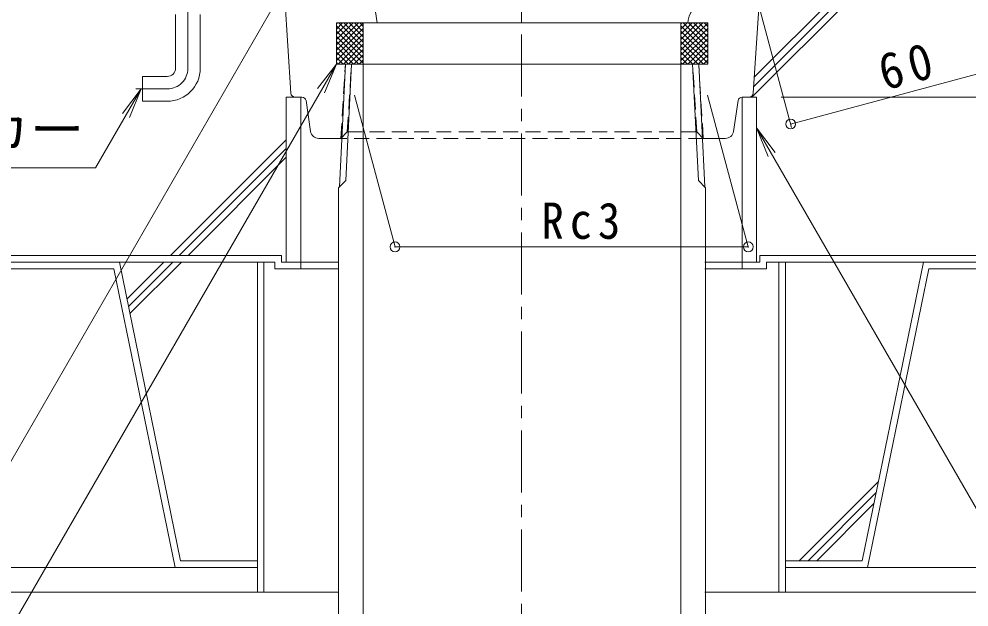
# Model space of a CAD drawing. Units: millimetres, scale not verified. Extents: x -594 to 839, y -582 to 573.
# Drawn here: x -371.3 to -141.1, y -311 to -168.5 of the extents above; entities that cross this region are included whole.
import ezdxf
from ezdxf.enums import TextEntityAlignment as Align

# ---------------------------------------------------------------- set-up
doc = ezdxf.new("R2010")
doc.units = ezdxf.units.MM
doc.header["$LTSCALE"] = 3
doc.header["$PDMODE"] = 32
doc.header["$PDSIZE"] = 2.4
doc.linetypes.add('CHAIN1', pattern=[8, 5, -1, 1, -1])
doc.linetypes.add('DASHED1', pattern=[1.8, 1.2, -0.6])
for name, color, linetype, lineweight in [('0-0_通り芯', 3, 'Continuous', 9), ('0-3_建具', 4, 'Continuous', 9), ('0-4_その他', 7, 'Continuous', 9), ('0-5_寸法', 7, 'Continuous', 9), ('0-6_ハッチ', 6, 'Continuous', 9), ('0-8_041', 2, 'Continuous', 9), ('0-9_051', 2, 'DASHED1', 9), ('0-B_062', 1, 'Continuous', 5), ('0-C_084', 5, 'Continuous', 5), ('0-F_092', 6, 'Continuous', 9)]:
    doc.layers.add(name, color=color, linetype=linetype, lineweight=lineweight)
doc.styles.add('ＭＳ ゴシック', font='')
doc.styles.get('ＭＳ ゴシック').set_extended_font_data('MS Gothic')

msp = doc.modelspace()

# ---------------------------------------------------------------- linework, layer by layer
at = {"layer": '0-0_通り芯', "linetype": 'CHAIN1'}
for p, q in [((-249.56, 19.73), (-249.56, -465.886)), ((-330.4, -180.442), (-330.4, -154.442)), ((-335.4, -185.442), (-343.001, -185.442))]:
    msp.add_line(p, q, dxfattribs=at)
at = {"layer": '0-0_通り芯'}
for p, q in [((-286.277, -157.301), (-284.543, -169.442)), ((-307.17, -159.901), (-305.46, -186.506)), ((-193.34, -186.506), (-191.63, -159.901)), ((-333.4, -180.442), (-333.4, -167.442)), ((-327.4, -180.442), (-327.4, -167.442)), ((-294.4, -169.442), (-249.4, -169.442)), ((-204.4, -169.442), (-249.4, -169.442)), ((-209.122, -168.774), (-209.233, -169.442)), ((-209.122, -168.774), (-209.233, -169.442)), ((-209.122, -168.774), (-209.233, -169.442)), ((-341.4, -182.442), (-341.4, -188.442)), ((-335.4, -182.442), (-341.4, -182.442)), ((-335.4, -188.442), (-341.4, -188.442)), ((-302.761, -187.442), (-304.462, -187.442)), ((-300.656, -195.739), (-301.772, -188.294)), ((-198.145, -195.739), (-197.028, -188.294)), ((-194.338, -187.442), (-196.039, -187.442)), ((-298.678, -197.442), (-293.1, -197.442)), ((-200.122, -197.442), (-205.458, -197.442))]:
    msp.add_line(p, q, dxfattribs=at)
at = {"layer": '0-0_通り芯', "linetype": 'DASHED1'}
for p, q in [((-293.342, -197.442), (-292.217, -179.442)), ((-291.764, -195.864), (-290.738, -179.442)), ((-207.036, -195.865), (-208.062, -179.442)), ((-205.458, -197.442), (-206.583, -179.442)), ((-293.342, -197.442), (-291.764, -195.864)), ((-205.458, -197.442), (-293.1, -197.442)), ((-291.764, -195.865), (-207.036, -195.865)), ((-205.458, -197.442), (-207.036, -195.864))]:
    msp.add_line(p, q, dxfattribs=at)
at = {"layer": '0-0_通り芯'}
for points in [[(-294.4, -169.442), (-294.4, -179.442), (-249.4, -179.442)], [(-204.4, -169.442), (-204.4, -179.442), (-249.4, -179.442)]]:
    msp.add_lwpolyline(points, dxfattribs=at)
for centre, radius, start, end in [((-203.204, -169.761), 6, 98.13077, 170.5379), ((-335.4, -180.442), 2, 270, 0), ((-335.4, -180.442), 8, 270, 0), ((-304.462, -186.442), 1, 183.67698, 270), ((-194.338, -186.442), 1, 270, 356.32302), ((-302.761, -188.442), 1, 8.53076, 90), ((-196.039, -188.442), 1, 90, 171.46924), ((-298.678, -195.442), 2, 188.53076, 270), ((-200.122, -195.442), 2, 270, 351.46924)]:
    msp.add_arc(centre, radius, start, end, dxfattribs=at)
at = {"layer": '0-0_通り芯', "linetype": 'CHAIN1'}
msp.add_arc((-335.4, -180.442), 5, 270, 0, dxfattribs=at)
at = {"layer": '0-3_建具'}
for p, q in [((-306.56, -227.442), (-306.56, -187.442)), ((-196.06, -227.442), (-196.06, -187.442)), ((-196.06, -187.442), (-192.56, -187.442)), ((-192.56, -227.442), (-192.56, -187.442)), ((-306.56, -227.442), (-294.06, -227.442)), ((-205.06, -227.442), (-192.56, -227.442))]:
    msp.add_line(p, q, dxfattribs=at)
msp.add_lwpolyline([(-303.06, -227.442), (-303.06, -187.442), (-306.56, -187.442)], dxfattribs=at)
at = {"layer": '0-4_その他'}
for p, q in [((-184.052, -194.839), (-193.657, -158.996)), ((-125.476, -178.212), (-184.285, -193.97)), ((-290.042, -186.97), (-280.188, -223.747)), ((-204.408, -186.97), (-194.554, -223.747)), ((-74.625, -187.442), (-186.56, -187.442)), ((-280.188, -223.747), (-194.554, -223.747))]:
    msp.add_line(p, q, dxfattribs=at)
for p in [(-184.285, -193.97), (-280.188, -223.747), (-194.554, -223.747)]:
    msp.add_point(p, dxfattribs=at)
at = {"layer": '0-5_寸法'}
for p, q in [((-380.522, -288.15), (-302.739, -153.425)), ((-405.934, -372.625), (-294.4, -179.442)), ((-294.4, -179.442), (-298.966, -185.392)), ((-294.4, -179.442), (-297.27, -186.371)), ((-352.78, -204.601), (-341.719, -185.442)), ((-341.719, -185.442), (-346.285, -191.392)), ((-341.719, -185.442), (-344.589, -192.371)), ((-192.57, -194.918), (-189.699, -201.847)), ((-192.57, -194.918), (-188.004, -200.868)), ((-95.176, -363.609), (-192.57, -194.918)), ((-352.78, -204.601), (-479.42, -204.601))]:
    msp.add_line(p, q, dxfattribs=at)
at = {"layer": '0-6_ハッチ'}
for p, q in [((-294.4, -174.758), (-289.085, -169.442)), ((-294.4, -173.485), (-290.357, -169.442)), ((-294.4, -172.212), (-291.63, -169.442)), ((-294.4, -170.939), (-292.903, -169.442)), ((-294.4, -169.666), (-294.176, -169.442)), ((-294.4, -176.03), (-287.9, -169.53)), ((-294.4, -170.169), (-287.9, -176.669)), ((-293.854, -169.442), (-287.9, -175.396)), ((-292.581, -169.442), (-287.9, -174.124)), ((-291.309, -169.442), (-287.9, -172.851)), ((-290.036, -169.442), (-287.9, -171.578)), ((-288.763, -169.442), (-287.9, -170.305)), ((-210.9, -174.758), (-205.585, -169.442)), ((-210.9, -173.485), (-206.857, -169.442)), ((-210.9, -172.212), (-208.13, -169.442)), ((-210.9, -170.939), (-209.403, -169.442)), ((-210.9, -169.666), (-210.676, -169.442)), ((-210.9, -176.03), (-204.4, -169.53)), ((-210.9, -170.169), (-204.4, -176.669)), ((-210.354, -169.442), (-204.4, -175.396)), ((-209.081, -169.442), (-204.4, -174.124)), ((-207.809, -169.442), (-204.4, -172.851)), ((-206.536, -169.442), (-204.4, -171.578)), ((-205.263, -169.442), (-204.4, -170.305)), ((-294.4, -177.303), (-287.9, -170.803)), ((-294.4, -171.442), (-287.9, -177.942)), ((-294.4, -178.576), (-287.9, -172.076)), ((-294.4, -172.715), (-287.9, -179.215)), ((-210.9, -177.303), (-204.4, -170.803)), ((-210.9, -171.442), (-204.4, -177.942)), ((-210.9, -178.576), (-204.4, -172.076)), ((-210.9, -172.715), (-204.4, -179.215)), ((-294.4, -173.987), (-288.945, -179.442)), ((-293.993, -179.442), (-287.9, -173.349)), ((-292.721, -179.442), (-287.9, -174.622)), ((-210.9, -173.987), (-205.445, -179.442)), ((-210.493, -179.442), (-204.4, -173.349)), ((-209.221, -179.442), (-204.4, -174.622)), ((-294.4, -175.26), (-290.218, -179.442)), ((-294.4, -176.533), (-291.491, -179.442)), ((-291.448, -179.442), (-287.9, -175.894)), ((-290.175, -179.442), (-287.9, -177.167)), ((-210.9, -175.26), (-206.718, -179.442)), ((-210.9, -176.533), (-207.991, -179.442)), ((-207.948, -179.442), (-204.4, -175.894)), ((-206.675, -179.442), (-204.4, -177.167)), ((-294.4, -177.806), (-292.764, -179.442)), ((-294.4, -179.079), (-294.037, -179.442)), ((-288.902, -179.442), (-287.9, -178.44)), ((-210.9, -177.806), (-209.264, -179.442)), ((-210.9, -179.079), (-210.537, -179.442)), ((-205.402, -179.442), (-204.4, -178.44))]:
    msp.add_line(p, q, dxfattribs=at)
for points in [[(-294.4, -169.442), (-287.9, -169.442), (-287.9, -179.442), (-294.4, -179.442)], [(-210.9, -169.442), (-204.4, -169.442), (-204.4, -179.442), (-210.9, -179.442)]]:
    msp.add_lwpolyline(points, close=True, dxfattribs=at)
at = {"layer": '0-8_041'}
for p, q in [((-293.676, -209.169), (-292.217, -179.442)), ((-292.217, -179.442), (-206.583, -179.442)), ((-292.149, -207.642), (-290.738, -179.442)), ((-287.9, -179.442), (-287.9, -465.833)), ((-210.9, -465.833), (-210.9, -179.442)), ((-206.651, -207.642), (-208.062, -179.442)), ((-205.124, -209.169), (-206.583, -179.442)), ((-292.149, -207.642), (-293.9, -209.393)), ((-293.9, -209.393), (-293.9, -465.833)), ((-206.651, -207.642), (-204.9, -209.393)), ((-204.9, -465.833), (-204.9, -209.393))]:
    msp.add_line(p, q, dxfattribs=at)
at = {"layer": '0-9_051', "linetype": 'Continuous'}
for p, q in [((-307.718, -225.842), (-449.56, -225.842)), ((-309.318, -227.442), (-449.56, -227.442)), ((-313.56, -227.442), (-313.56, -307.442)), ((-311.96, -227.442), (-311.96, -307.442)), ((-309.318, -227.442), (-309.318, -229.042)), ((-307.718, -225.842), (-307.718, -227.442)), ((-307.718, -227.442), (-294.06, -227.442)), ((-303.06, -227.442), (-303.06, -229.042)), ((-205.06, -227.442), (-191.718, -227.442)), ((-196.06, -227.442), (-196.06, -229.042)), ((-191.718, -225.842), (-191.718, -227.442)), ((-191.718, -225.842), (-49.56, -225.842)), ((-190.118, -227.442), (-190.118, -229.042)), ((-190.118, -227.442), (-49.56, -227.442)), ((-187.16, -227.442), (-187.16, -307.442)), ((-185.56, -227.442), (-185.56, -307.442)), ((-294.06, -229.042), (-309.318, -229.042)), ((-205.06, -229.042), (-190.118, -229.042)), ((-313.56, -307.442), (-294.06, -307.442)), ((-205.06, -307.442), (-185.56, -307.442))]:
    msp.add_line(p, q, dxfattribs=at)
at = {"layer": '0-B_062'}
for p, q in [((-347.022, -227.442), (-443.222, -227.442)), ((-347.022, -227.442), (-332.186, -299.842)), ((-152.097, -227.442), (-166.933, -299.842)), ((-152.097, -227.442), (-55.897, -227.442)), ((-348.327, -229.042), (-441.916, -229.042)), ((-348.327, -229.042), (-333.491, -301.442)), ((-150.792, -229.042), (-165.628, -301.442)), ((-150.792, -229.042), (-57.203, -229.042)), ((-313.56, -301.442), (-333.491, -301.442)), ((-313.56, -299.842), (-332.186, -299.842)), ((-185.56, -299.842), (-166.933, -299.842)), ((-185.56, -301.442), (-165.628, -301.442))]:
    msp.add_line(p, q, dxfattribs=at)
at = {"layer": '0-C_084'}
for p, q in [((-313.56, -301.442), (-507.686, -301.442)), ((-185.56, -301.442), (8.567, -301.442)), ((-313.56, -307.442), (-507.686, -307.442)), ((-185.56, -307.442), (8.567, -307.442))]:
    msp.add_line(p, q, dxfattribs=at)
at = {"layer": '0-F_092'}
for p, q in [((-151.997, -145.762), (-193.677, -187.442)), ((-154.895, -146.539), (-193.235, -184.879)), ((-157.793, -147.315), (-193.09, -182.612)), ((-306.56, -197.788), (-334.614, -225.842)), ((-306.56, -199.909), (-332.492, -225.842)), ((-306.56, -202.031), (-330.371, -225.842)), ((-336.214, -227.442), (-345.184, -236.412)), ((-334.092, -227.442), (-344.823, -238.173)), ((-331.971, -227.442), (-344.462, -239.933)), ((-162.999, -280.641), (-182.2, -299.842)), ((-163.545, -283.309), (-180.078, -299.842)), ((-164.092, -285.977), (-177.957, -299.842))]:
    msp.add_line(p, q, dxfattribs=at)

# ---------------------------------------------------------------- texts
at = {"layer": '0-4_その他', "color": 2, "insert": (-161.504, -186.002), "char_height": 8.798, "attachment_point": 7, "rotation": 15, "style": 'ＭＳ ゴシック'}
msp.add_mtext('\\T1.27;\\W0.95;60', dxfattribs=at)
at = {"layer": '0-4_その他', "color": 2, "insert": (-244.676, -221.947), "char_height": 8.798, "attachment_point": 7, "style": 'ＭＳ ゴシック'}
msp.add_mtext('\\T1.27;\\W0.9;Rc3', dxfattribs=at)
at = {"layer": '0-5_寸法', "color": 2, "style": 'ＭＳ ゴシック', "width": 1.1}
msp.add_text('スチール製アンカー', height=8.798, dxfattribs=at).set_placement((-474.364, -202.27), align=Align.BOTTOM_LEFT)

doc.saveas('drawing.dxf')
